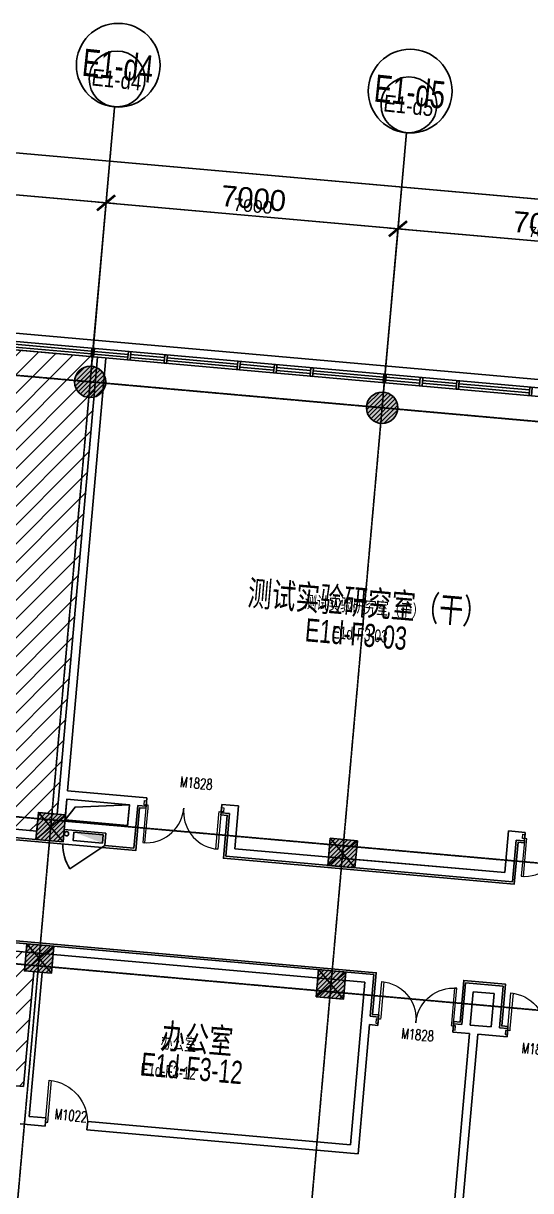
# Model space of a CAD drawing. Header units: millimetres. Extents: x -174040 to 151923, y -227569 to 142020.
# Drawn here: x -48294 to -36177, y 8821 to 36696 of the extents above; entities that cross this region are included whole.
import ezdxf
from ezdxf.enums import TextEntityAlignment as Align

# ---------------------------------------------------------------- set-up
doc = ezdxf.new("R2010")
doc.units = ezdxf.units.MM
doc.header["$LTSCALE"] = 5
doc.linetypes.add('E-RG-1F$0$$0$DOTE', pattern=[2.42, 2, -0.2, 0.02, -0.2])
doc.linetypes.add('XRE2$0$HIDDEN', pattern=[0.375, 0.25, -0.125])
for name, color, linetype in [('00外装饰面', 21, 'Continuous'), ('A—墙体', 7, 'Continuous'), ('A—文字索引', 40, 'Continuous'), ('A—设备管丼、主管符号', 50, 'Continuous'), ('A—轴线、尺寸', 1, 'Continuous'), ('A—门窗', 135, 'Continuous'), ('E-COLS-F3$0$0S-COLS-HATCH', 8, 'Continuous'), ('E-COLS-F3$0$0S-COLS-HATCH-I', 8, 'Continuous'), ('E-COLS-F3$0$0S-COLS-LINE', 4, 'Continuous'), ('E1-RI-3F$0$A-SYMB-DOOR', 4, 'Continuous'), ('I—平面—填充01(线状)', 8, 'Continuous'), ('I—平面—文字', 40, 'Continuous'), ('I—平面—文字（放大1：100）', 40, 'XRE2$0$HIDDEN'), ('I—平面—消防设施', 10, 'Continuous'), ('I—平面—装饰面层线', 192, 'Continuous'), ('I—平面—门', 22, 'Continuous'), ('I—平面—门编号', 22, 'Continuous'), ('轴线100', 1, 'Continuous')]:
    doc.layers.add(name, color=color, linetype=linetype)
doc.layers.add('E1-RI-3F$0$A-DOOR', color=32, linetype='Continuous', lineweight=5)
doc.layers.add('E1-RI-3F$0$A-DOOR-FRAM', color=1, linetype='Continuous', lineweight=9)
doc.styles.add('ARIAL', font='arial.ttf')
doc.styles.add('E1-RI-3F$0$ECADI-TXT', font='simplex.shx', dxfattribs={"bigfont": 'hztxt.shx'})
doc.styles.add('XD2008', font='SIMYOU.TTF', dxfattribs={"width": 0.7})
doc.dimstyles.new('200', dxfattribs={"dimscale": 200, "dimtxt": 2.5, "dimasz": 2, "dimexe": 1, "dimexo": 1, "dimgap": 0.8, "dimtad": 1, "dimdec": 0, "dimdsep": 46, "dimtxsty": 'ARIAL', "dimblk1": 'ARCHTICK', "dimblk2": 'ARCHTICK', "dimsah": 1, "dimcen": -0.9, "dimdle": 1, "dimclrd": 256, "dimclre": 256, "dimclrt": 40, "dimaunit": 1, "dimadec": 0, "dimazin": 0, "dimtfac": 0.35, "dimtdec": 0, "dimtix": 1, "dimtmove": 2, "dimatfit": 3, "dimldrblk": 'ARCHTICK', "dimfxl": 0, "dimtvp": 0.8, "dimtolj": 1, "dimtzin": 0, "dimarcsym": 0})
doc.dimstyles.new('副本 100', dxfattribs={"dimscale": 100, "dimtxt": 2.5, "dimasz": 2, "dimexe": 1, "dimexo": 1, "dimgap": 0.8, "dimtad": 1, "dimdec": 0, "dimdsep": 46, "dimtxsty": 'ARIAL', "dimblk1": 'ARCHTICK', "dimblk2": 'ARCHTICK', "dimsah": 1, "dimcen": -0.9, "dimdle": 1, "dimclrd": 256, "dimclre": 256, "dimclrt": 40, "dimaunit": 1, "dimadec": 0, "dimazin": 0, "dimtfac": 0.35, "dimtdec": 0, "dimtix": 1, "dimtmove": 2, "dimatfit": 3, "dimldrblk": 'ARCHTICK', "dimfxl": 0, "dimtvp": 0.8, "dimtolj": 1, "dimtzin": 0, "dimarcsym": 0})
pattern_1 = [(45, (0, 0), (-53.0330086, 53.0330086), [])]

# ---------------------------------------------------------------- blocks, each defined once
blk = doc.blocks.new('_ArchTick')
at = {"color": 0, "linetype": 'ByBlock', "const_width": 0.15}
blk.add_lwpolyline([(-0.5, -0.5), (0.5, 0.5)], dxfattribs=at)
blk = doc.blocks.new('*D255')
at = {"layer": 'A—轴线、尺寸', "linetype": 'ByBlock', "lineweight": -2}
for p, q in [((-53627, 29242), (-53274, 33227)), ((-53490, 33045), (-46119, 32391)), ((-46654, 28624), (-46301, 32608))]:
    blk.add_line(p, q, dxfattribs=at)
at = {"layer": 'Defpoints', "color": 0, "linetype": 'ByBlock'}
for p in [(-46319, 32409), (-53645, 29043), (-46672, 28425)]:
    blk.add_point(p, dxfattribs=at)
at = {"layer": 'A—轴线、尺寸', "linetype": 'ByBlock', "lineweight": -2, "xscale": 400, "yscale": 400, "zscale": 400}
for p, rotation in [((-53291, 33027), 174.9322288641356), ((-46319, 32409), 354.9322288641357)]:
    blk.add_blockref('_ArchTick', p, dxfattribs=dict(at, rotation=rotation))
at = {"layer": 'A—轴线、尺寸', "color": 40, "linetype": 'ByBlock', "insert": (-49768, 33132), "char_height": 500, "attachment_point": 5, "rotation": 354.9322, "style": 'ARIAL'}
blk.add_mtext('\\A1;7000', dxfattribs=at)
blk = doc.blocks.new('*D256')
at = {"layer": 'A—轴线、尺寸', "linetype": 'ByBlock', "lineweight": -2}
for p, q in [((-46654, 28624), (-46301, 32608)), ((-46518, 32427), (-39147, 31773)), ((-39682, 28006), (-39328, 31990))]:
    blk.add_line(p, q, dxfattribs=at)
at = {"layer": 'Defpoints', "color": 0, "linetype": 'ByBlock'}
for p in [(-39346, 31791), (-46672, 28425), (-39699, 27806)]:
    blk.add_point(p, dxfattribs=at)
at = {"layer": 'A—轴线、尺寸', "linetype": 'ByBlock', "lineweight": -2, "xscale": 400, "yscale": 400, "zscale": 400}
for p, rotation in [((-46319, 32409), 174.9322288641356), ((-39346, 31791), 354.9322288641357)]:
    blk.add_blockref('_ArchTick', p, dxfattribs=dict(at, rotation=rotation))
at = {"layer": 'A—轴线、尺寸', "color": 40, "linetype": 'ByBlock', "insert": (-42796, 32514), "char_height": 500, "attachment_point": 5, "rotation": 354.9322, "style": 'ARIAL'}
blk.add_mtext('\\A1;7000', dxfattribs=at)
blk = doc.blocks.new('*D257')
at = {"layer": 'A—轴线、尺寸', "linetype": 'ByBlock', "lineweight": -2}
for p, q in [((-39682, 28006), (-39328, 31990)), ((-39545, 31808), (-32174, 31155)), ((-32709, 27387), (-32356, 31372))]:
    blk.add_line(p, q, dxfattribs=at)
at = {"layer": 'Defpoints', "color": 0, "linetype": 'ByBlock'}
for p in [(-32373, 31172), (-39699, 27806), (-32727, 27188)]:
    blk.add_point(p, dxfattribs=at)
at = {"layer": 'A—轴线、尺寸', "linetype": 'ByBlock', "lineweight": -2, "xscale": 400, "yscale": 400, "zscale": 400}
for p, rotation in [((-39346, 31791), 174.9322288641356), ((-32373, 31172), 354.9322288641357)]:
    blk.add_blockref('_ArchTick', p, dxfattribs=dict(at, rotation=rotation))
at = {"layer": 'A—轴线、尺寸', "color": 40, "linetype": 'ByBlock', "insert": (-35823, 31895), "char_height": 500, "attachment_point": 5, "rotation": 354.9322, "style": 'ARIAL'}
blk.add_mtext('\\A1;7000', dxfattribs=at)
blk = doc.blocks.new('*D261')
at = {"layer": 'A—轴线、尺寸', "linetype": 'ByBlock', "lineweight": -2}
for p, q in [((-65126, 29760), (-64640, 35239)), ((-64857, 35057), (6363, 28741)), ((5696, 23479), (6182, 28958))]:
    blk.add_line(p, q, dxfattribs=at)
at = {"layer": 'Defpoints', "color": 0, "linetype": 'ByBlock'}
for p in [(-65144, 29561), (6164, 28759), (5678, 23280)]:
    blk.add_point(p, dxfattribs=at)
at = {"layer": 'A—轴线、尺寸', "linetype": 'ByBlock', "lineweight": -2, "xscale": 400, "yscale": 400, "zscale": 400}
for p, rotation in [((-64658, 35039), 174.9322288641356), ((6164, 28759), 354.9322288641357)]:
    blk.add_blockref('_ArchTick', p, dxfattribs=dict(at, rotation=rotation))
at = {"layer": 'A—轴线、尺寸', "color": 40, "linetype": 'ByBlock', "insert": (-29210, 32313), "char_height": 500, "attachment_point": 5, "rotation": 354.9322, "style": 'ARIAL'}
blk.add_mtext('\\A1;71100', dxfattribs=at)
blk = doc.blocks.new('E1-RI-3F$0$MRY_DOOR-2-SOLID_-_1_8_ME4')
at = {"layer": 'E1-RI-3F$0$A-DOOR'}
for p, q in [((-849, -66), (-900, -66)), ((-900, -66), (-900, -134)), ((-900, -134), (-900, -966)), ((-849, -134), (-849, -66)), ((-849, -966), (-849, -134)), ((849, -66), (900, -66)), ((849, -133), (849, -66)), ((849, -966), (849, -133)), ((900, -66), (900, -133)), ((900, -133), (900, -966)), ((-900, -966), (-849, -966)), ((900, -966), (849, -966))]:
    blk.add_line(p, q, dxfattribs=at)
for centre, start, end in [((-900, -66), 270, 355.6813), ((-900, -66), 355.6813, 0.5), ((900, -66), 179.5, 184.3187), ((900, -66), 184.3187, 270)]:
    blk.add_arc(centre, 900, start, end, dxfattribs=at)
at = {"layer": 'E1-RI-3F$0$A-DOOR-FRAM'}
for p, q in [((-951, -66), (-951, 36)), ((-951, 36), (-900, 36)), ((-900, 36), (-900, -66)), ((900, -66), (900, 36)), ((900, 36), (951, 36)), ((951, 36), (951, -66)), ((-900, -66), (-951, -66)), ((951, -66), (900, -66))]:
    blk.add_line(p, q, dxfattribs=at)
blk = doc.blocks.new('E1-RI-3F$0$MRY_DOOR-2-SOLID_-_1_8_ME7')
at = {"layer": 'E1-RI-3F$0$A-DOOR'}
for p, q in [((-951, -66), (-951, 36)), ((-951, 36), (-900, 36)), ((-900, 36), (-900, -66)), ((900, -66), (900, 36)), ((900, 36), (951, 36)), ((951, 36), (951, -66)), ((-900, -66), (-951, -66)), ((-849, -66), (-900, -66)), ((-900, -66), (-900, -126)), ((-900, -126), (-900, -966)), ((-849, -126), (-849, -66)), ((-849, -966), (-849, -126)), ((849, -66), (900, -66)), ((849, -126), (849, -66)), ((849, -966), (849, -126)), ((900, -66), (900, -126)), ((951, -66), (900, -66)), ((900, -126), (900, -966)), ((-900, -966), (-849, -966)), ((900, -966), (849, -966))]:
    blk.add_line(p, q, dxfattribs=at)
for centre, start, end in [((-900, -66), 270, 356.1634), ((-900, -66), 356.1634, 0.5), ((900, -66), 179.5, 183.8366), ((900, -66), 183.8366, 270)]:
    blk.add_arc(centre, 900, start, end, dxfattribs=at)
blk = doc.blocks.new('XRE3')
at = {"layer": 'E-COLS-F3$0$0S-COLS-HATCH'}
h = blk.add_hatch(color=18, dxfattribs=at)
edge = h.paths.add_edge_path()
edge.add_arc((11797081, -6181084), 375, 0, 360)
h = blk.add_hatch(color=18, dxfattribs=at)
edge = h.paths.add_edge_path()
edge.add_arc((11804054, -6181702), 375, 0, 360)
for points in [[(11796491, -6191422), (11795843, -6191364), (11795786, -6192012), (11796433, -6192069)], [(11803463, -6192040), (11802816, -6191983), (11802758, -6192630), (11803406, -6192688)], [(11796212, -6194560), (11795565, -6194502), (11795508, -6195150), (11796155, -6195207)], [(11803185, -6195178), (11802538, -6195120), (11802480, -6195768), (11803128, -6195825)]]:
    blk.add_hatch(color=18, dxfattribs=at).paths.add_polyline_path(points)
at = {"layer": 'E-COLS-F3$0$0S-COLS-HATCH-I'}
h = blk.add_hatch(dxfattribs=at)
h.set_pattern_fill('ANSI31', color=256, scale=600, style=0)
h.set_pattern_definition(pattern_1)
edge = h.paths.add_edge_path()
edge.add_arc((11797081, -6181084), 375, 0, 360)
h = blk.add_hatch(dxfattribs=at)
h.set_pattern_fill('ANSI31', color=256, scale=600, style=0)
h.set_pattern_definition(pattern_1)
edge = h.paths.add_edge_path()
edge.add_arc((11804054, -6181702), 375, 0, 360)
h = blk.add_hatch(dxfattribs=at)
h.set_pattern_fill('ANSI31', color=256, scale=600, style=0)
h.set_pattern_definition([(45, (-15.46, -174.316), (-53.0330086, 53.0330086), [])])
h.paths.add_polyline_path([(11796491, -6191422), (11795843, -6191364), (11795786, -6192012), (11796433, -6192069)])
h = blk.add_hatch(dxfattribs=at)
h.set_pattern_fill('ANSI31', color=256, scale=600, style=0)
h.set_pattern_definition([(45, (-15.47, -174.425), (-53.0330086, 53.0330086), [])])
h.paths.add_polyline_path([(11803463, -6192040), (11802816, -6191983), (11802758, -6192630), (11803406, -6192688)])
h = blk.add_hatch(dxfattribs=at)
h.set_pattern_fill('ANSI31', color=256, scale=600, style=0)
h.set_pattern_definition([(45, (15.46, 174.316), (-53.0330086, 53.0330086), [])])
h.paths.add_polyline_path([(11796212, -6194560), (11795565, -6194502), (11795508, -6195150), (11796155, -6195207)])
h = blk.add_hatch(dxfattribs=at)
h.set_pattern_fill('ANSI31', color=256, scale=600, style=0)
h.set_pattern_definition([(45, (15.46, 174.316), (-53.0330086, 53.0330086), [])])
h.paths.add_polyline_path([(11803185, -6195178), (11802538, -6195120), (11802480, -6195768), (11803128, -6195825)])
at = {"layer": 'Defpoints'}
for p, q in [((11795786, -6192012), (11796491, -6191422)), ((11795843, -6191364), (11796433, -6192069)), ((11802758, -6192630), (11803463, -6192040)), ((11802816, -6191983), (11803406, -6192688)), ((11795508, -6195150), (11796212, -6194560)), ((11795565, -6194502), (11796155, -6195207)), ((11802538, -6195120), (11803128, -6195825)), ((11802480, -6195768), (11803185, -6195178))]:
    blk.add_line(p, q, dxfattribs=at)
at = {"layer": 'E-COLS-F3$0$0S-COLS-LINE', "color": 255}
for points in [[(11796491, -6191422), (11795843, -6191364), (11795786, -6192012), (11796433, -6192069)], [(11803463, -6192040), (11802816, -6191983), (11802758, -6192630), (11803406, -6192688)], [(11796212, -6194560), (11795565, -6194502), (11795508, -6195150), (11796155, -6195207)], [(11803185, -6195178), (11802538, -6195120), (11802480, -6195768), (11803128, -6195825)]]:
    blk.add_lwpolyline(points, close=True, dxfattribs=at)
for centre in [(11797081, -6181084), (11804054, -6181702)]:
    blk.add_circle(centre, 375, dxfattribs=at)
blk = doc.blocks.new('E1-RI-3F$0$ECADI-TAG-DOOR')
blk = doc.blocks.new('E1-RI-3F$0$MRY_DOOR-2-SOLID_-_1_8_MEA')
at = {"layer": 'E1-RI-3F$0$A-DOOR'}
for p, q in [((-849.2, -65.88125), (-900, -65.88125)), ((-900, -65.88125), (-900, -116.68125)), ((-900, -116.68125), (-900, -965.88125)), ((-849.2, -116.68125), (-849.2, -65.88125)), ((-849.2, -965.88125), (-849.2, -116.68125)), ((849.2, -65.88125), (900, -65.88125)), ((849.2, -116.68125), (849.2, -65.88125)), ((849.2, -965.88125), (849.2, -116.68125)), ((900, -65.88125), (900, -116.68125)), ((900, -116.68125), (900, -965.88125)), ((-900, -965.88125), (-849.2, -965.88125)), ((900, -965.88125), (849.2, -965.88125))]:
    blk.add_line(p, q, dxfattribs=at)
for centre, start, end in [((-900, -65.88125), 270, 356.755322656), ((-900, -65.88125), 356.755322656, 0.5), ((900, -65.88125), 179.5, 183.244677344), ((900, -65.88125), 183.244677344, 270)]:
    blk.add_arc(centre, 900, start, end, dxfattribs=at)
at = {"layer": 'E1-RI-3F$0$A-DOOR-FRAM'}
for p, q in [((-950.8, -65.88125), (-950.8, 35.71875)), ((-950.8, 35.71875), (-900, 35.71875)), ((-900, 35.71875), (-900, -65.88125)), ((900, -65.88125), (900, 35.71875)), ((900, 35.71875), (950.8, 35.71875)), ((950.8, 35.71875), (950.8, -65.88125)), ((-900, -65.88125), (-950.8, -65.88125)), ((950.8, -65.88125), (900, -65.88125))]:
    blk.add_line(p, q, dxfattribs=at)
blk = doc.blocks.new('E1-RI-3F$0$SINGLE-FLUSH_VISION_-_0_95')
at = {"layer": 'E1-RI-3F$0$A-DOOR'}
for p, q in [((399, 76), (399, 1075)), ((450, 76), (450, 1076)), ((450, 76), (399, 76))]:
    blk.add_line(p, q, dxfattribs=at)
blk.add_arc((450, 76), 1000, 90, 180, dxfattribs=at)
blk = doc.blocks.new('E1-RI-3F$0$RECTANGULAR_MULLION_-_6006')
at = {"layer": 'A—门窗'}
for p, q in [((-30, 125), (30, 125)), ((-30, -75), (-30, 125)), ((30, 125), (30, -75)), ((30, -75), (-30, -75))]:
    blk.add_line(p, q, dxfattribs=at)
blk = doc.blocks.new('E1-RI-3F$0$XFX-BX')
blk.add_lwpolyline([(0, 0), (0, 200), (700, 200), (700, 0)], close=True)
blk.add_solid([(0, 0), (0, 0), (700, 0), (700, 200)])
blk = doc.blocks.new('*D526')
at = {"layer": 'Defpoints', "color": 0, "linetype": 'ByBlock'}
for p in [(-166836, 32929), (-174162, 29563), (-167189, 28945)]:
    blk.add_point(p, dxfattribs=at)
at = {"layer": '轴线100', "linetype": 'ByBlock', "lineweight": -2}
for p, q in [((-174153, 29663), (-173800, 33647)), ((-173908, 33556), (-166736, 32920)), ((-167180, 29045), (-166827, 33029))]:
    blk.add_line(p, q, dxfattribs=at)
at = {"layer": '轴线100', "linetype": 'ByBlock', "lineweight": -2, "xscale": 200, "yscale": 200, "zscale": 200}
for p, rotation in [((-173809, 33548), 174.9322288766972), ((-166836, 32929), 354.9322288766971)]:
    blk.add_blockref('_ArchTick', p, dxfattribs=dict(at, rotation=rotation))
at = {"layer": '轴线100', "color": 40, "linetype": 'ByBlock', "insert": (-170302, 33471), "char_height": 300, "attachment_point": 5, "rotation": 354.9322, "style": 'ARIAL'}
blk.add_mtext('\\A1;7000', dxfattribs=at)
blk = doc.blocks.new('*D527')
at = {"layer": 'Defpoints', "color": 0, "linetype": 'ByBlock'}
for p in [(-159863, 32311), (-167189, 28945), (-160217, 28327)]:
    blk.add_point(p, dxfattribs=at)
at = {"layer": '轴线100', "linetype": 'ByBlock', "lineweight": -2}
for p, q in [((-167180, 29045), (-166827, 33029)), ((-166935, 32938), (-159764, 32302)), ((-160208, 28426), (-159854, 32411))]:
    blk.add_line(p, q, dxfattribs=at)
at = {"layer": '轴线100', "linetype": 'ByBlock', "lineweight": -2, "xscale": 200, "yscale": 200, "zscale": 200}
for p, rotation in [((-166836, 32929), 174.9322288766972), ((-159863, 32311), 354.9322288766971)]:
    blk.add_blockref('_ArchTick', p, dxfattribs=dict(at, rotation=rotation))
at = {"layer": '轴线100', "color": 40, "linetype": 'ByBlock', "insert": (-163329, 32852), "char_height": 300, "attachment_point": 5, "rotation": 354.9322, "style": 'ARIAL'}
blk.add_mtext('\\A1;7000', dxfattribs=at)
blk = doc.blocks.new('*D528')
at = {"layer": 'Defpoints', "color": 0}
for p in [(-152891, 31693), (-160217, 28327), (-153244, 27708)]:
    blk.add_point(p, dxfattribs=at)
at = {"layer": '轴线100', "lineweight": -2}
for p, q in [((-160208, 28426), (-159854, 32411)), ((-159963, 32320), (-152791, 31684)), ((-153235, 27808), (-152882, 31792))]:
    blk.add_line(p, q, dxfattribs=at)
at = {"layer": '轴线100', "lineweight": -2, "xscale": 200, "yscale": 200, "zscale": 200}
for p, rotation in [((-159863, 32311), 174.9322288766972), ((-152891, 31693), 354.9322288766971)]:
    blk.add_blockref('_ArchTick', p, dxfattribs=dict(at, rotation=rotation))
at = {"layer": '轴线100', "color": 40, "insert": (-156359, 32209), "char_height": 250, "attachment_point": 5, "rotation": 354.9322, "style": 'ARIAL'}
blk.add_mtext('\\A1;7000', dxfattribs=at)
blk = doc.blocks.new('*D532')
at = {"layer": 'Defpoints', "color": 0, "linetype": 'ByBlock'}
for p in [(-185661, 30081), (-114353, 29279), (-114839, 23800)]:
    blk.add_point(p, dxfattribs=at)
at = {"layer": '轴线100', "linetype": 'ByBlock', "lineweight": -2}
for p, q in [((-185652, 30181), (-185166, 35659)), ((-185275, 35568), (-114254, 29270)), ((-114830, 23900), (-114344, 29379))]:
    blk.add_line(p, q, dxfattribs=at)
at = {"layer": '轴线100', "linetype": 'ByBlock', "lineweight": -2, "xscale": 200, "yscale": 200, "zscale": 200}
for p, rotation in [((-185175, 35559), 174.9322288766972), ((-114353, 29279), 354.9322288766971)]:
    blk.add_blockref('_ArchTick', p, dxfattribs=dict(at, rotation=rotation))
at = {"layer": '轴线100', "color": 40, "linetype": 'ByBlock', "insert": (-149744, 32651), "char_height": 300, "attachment_point": 5, "rotation": 354.9322, "style": 'ARIAL'}
blk.add_mtext('\\A1;71100', dxfattribs=at)
blk = doc.blocks.new('A$C1C9D1350')
at = {"layer": '轴线100', "linetype": 'E-RG-1F$0$$0$DOTE'}
for p, q in [((-170172.5, -4701.3), (-166632.9, 35220.2)), ((-163199.9, -5319.6), (-159660.3, 34601.8)), ((-187247.4, 30431.7), (-106850.9, 23302.1)), ((-186918.7, 19861.4), (-107778.4, 12843.2)), ((-186879.1, 16344.1), (-108087.6, 9356.9))]:
    blk.add_line(p, q, dxfattribs=at)
at = {"layer": '轴线100'}
for centre in [(-166573.8, 35888.5), (-159601.1, 35270.7)]:
    blk.add_circle(centre, 666.7, dxfattribs=at)
at = {"layer": '轴线100', "color": 40, "style": 'ARIAL', "width": 0.8}
for s, p in [('E1-d4', (-166583, 35873.1)), ('E1-d5', (-159610.4, 35254.7))]:
    blk.add_text(s, height=400, rotation=354, dxfattribs=at).set_placement(p, align=Align.MIDDLE_CENTER)
at = {"layer": '轴线100', "linetype": 'ByBlock'}
for base, p1, p2, picture, middle in [((-114353.3, 29278.9), (-185661.2, 30080.9), (-114839.1, 23800.4), '*D532', (-149743.7, 32651.5)), ((-166835.9, 32929.3), (-174161.8, 29563.2), (-167189.2, 28944.9), '*D526', (-170301.6, 33470.7)), ((-159863.2, 32311), (-167189.2, 28944.9), (-160216.6, 28326.6), '*D527', (-163329, 32852.4))]:
    dim = blk.add_linear_dim(base=base, p1=p1, p2=p2, angle=354.93223, dimstyle='副本 100', override={"dimtxt": 3}, dxfattribs=at)
    dim.commit()
    dim.dimension.update_dxf_attribs({"geometry": picture, "text_midpoint": middle})
at = {"layer": '轴线100'}
dim = blk.add_linear_dim(base=(-152890.6, 31692.6), p1=(-160216.6, 28326.6), p2=(-153243.9, 27708.2), angle=354.93223, dimstyle='副本 100', dxfattribs=at)
dim.commit()
dim.dimension.update_dxf_attribs({"geometry": '*D528', "text_midpoint": (-156358.6, 32208.6)})

msp = doc.modelspace()

# ---------------------------------------------------------------- hatches: boundary and pattern name
at = {"layer": 'I—平面—填充01(线状)'}
h = msp.add_hatch(dxfattribs=at)
h.set_pattern_fill('ANSI31', color=256, scale=100, style=0)
h.paths.add_polyline_path([(-53379.1, 28075.1), (-50141.4, 27788.1), (-50031.1, 29033), (-46520, 28721.6), (-47487.2, 17814.5), (-47935.5, 17854.2), (-47975.1, 17406.2), (-48748.1, 17474.8), (-48657.6, 18496.1), (-51114.9, 18730.1), (-50878.8, 21177.5), (-51576.1, 21239.3), (-51320.1, 24128), (-54009.6, 24366.3), (-53886, 25760.2), (-54084.7, 25777.8), (-53943.3, 27372.2), (-53445.3, 27328), (-53379.1, 28075.1), (-50888.8, 27854.4)])
h = msp.add_hatch(dxfattribs=at)
h.set_pattern_fill('ANSI31', color=256, scale=100, style=0)
h.set_pattern_definition([(45, (-11843778.7, 6209218.7), (-224.506403, 224.506403), [])])
h.paths.add_polyline_path([(-54531.6, 15076.1), (-54584.6, 14478.4), (-55082.6, 14522.6), (-55312.3, 11932.7), (-48289.8, 11310), (-48046.9, 14049.2), (-48271.1, 14069.1), (-48231.3, 14517.3)])

# ---------------------------------------------------------------- linework, layer by layer
at = {"layer": '00外装饰面', "linetype": 'ByBlock', "ltscale": 5}
msp.add_line((-50394.2, 29466.8), (7777.4, 24308.1), dxfattribs=at)
msp.add_line((-50394.2, 29466.8), (7777.4, 24308.1), dxfattribs=at)
at = {"layer": 'A—墙体'}
for p, q in [((-47487.2, 17814.5), (-46520, 28721.7)), ((-47237.2, 18370.1), (-46320.8, 28704)), ((-47254.9, 18169.9), (-47301.3, 17647.4)), ((-47254.9, 18169.9), (-45760.8, 18037.8)), ((-47237.3, 18369.1), (-45345.1, 18201.8)), ((-45362.7, 18002.6), (-45345.1, 18201.8)), ((-45760.8, 18037.8), (-45807, 17515.1)), ((-45652.5, 16999.5), (-45562, 18020.2)), ((-45562, 18020.2), (-45362.7, 18002.6)), ((-43569.7, 17844.1), (-43552.1, 18043.3)), ((-43569.7, 17844.1), (-43370.5, 17826.5)), ((-43569.7, 17844.1), (-43370.5, 17826.5)), ((-43552.1, 18043.3), (-43153.6, 18008.1)), ((-43244.2, 16986.7), (-43153.6, 18008.1)), ((-47301.3, 17647.4), (-45806.9, 17515.1)), ((-43461.1, 16805.1), (-43370.5, 17826.5)), ((-48965, 17293.4), (-47992.7, 17206.8)), ((-48748.1, 17474.8), (-47975.1, 17406.2)), ((-47319, 17448.2), (-46322.9, 17359.9)), ((-46322.9, 17359.9), (-46349.4, 17061.3)), ((-36705.7, 17410.8), (-36794.3, 16414.7)), ((-36705.7, 17410.8), (-36307.3, 17375.4)), ((-36307.3, 17375.4), (-36325, 17176.2)), ((-46349.4, 17061.3), (-45652.5, 16999.5)), ((-36524.2, 17193.9), (-36612.8, 16197.8)), ((-36524.2, 17193.9), (-36325, 17176.2)), ((-43461.1, 16805.1), (-36612.8, 16197.8)), ((-43244.2, 16986.7), (-36794.3, 16414.7)), ((-41002.4, 16787.9), (-36794.3, 16414.7)), ((-50180.9, 14891), (-39920.9, 13981.1)), ((-50198.6, 14691.8), (-40138.2, 13799.6)), ((-48289.8, 11310), (-48046.9, 14049.2)), ((-48152.4, 10595.4), (-47847.7, 14031.6)), ((-40009.2, 12985.3), (-39920.9, 13981.1)), ((-40138.2, 13799.6), (-40482.7, 9915.2)), ((-37817.8, 12791), (-37729.5, 13787)), ((-36834.6, 13707.7), (-37729.5, 13787)), ((-36834.6, 13707.7), (-36923, 12711.6)), ((-37618.6, 12773.3), (-37547.9, 13570.2)), ((-37051.5, 13526.1), (-37547.9, 13570.2)), ((-37051.5, 13526.1), (-37122.2, 12729.3)), ((-39810, 12967.6), (-40009.2, 12985.3)), ((-39827.7, 12767.8), (-39810, 12967.6)), ((-40300.7, 9698.3), (-40026.9, 12786.1)), ((-39827.7, 12767.8), (-40026.9, 12785.5)), ((-38424.4, 1422.5), (-37437.1, 12555.8)), ((-38069.1, 7693.3), (-37636.3, 12574.1)), ((-38034.8, 12608.8), (-38017, 12808.6)), ((-37636.3, 12573.5), (-38034.8, 12608.8)), ((-37817.8, 12791), (-38017, 12808.6)), ((-37835.5, 12591.1), (-37835.5, 12591.1)), ((-37122.2, 12729.3), (-37618.6, 12773.3)), ((-36741.4, 12494.7), (-37437.1, 12556.4)), ((-36723.7, 12693.9), (-36923, 12711.6)), ((-36723.7, 12693.9), (-36741.4, 12494.7)), ((-51577, 11601.5), (-48289.8, 11310)), ((-48152.4, 10595.4), (-47754, 10560)), ((-48369.3, 10413.8), (-47771.6, 10360.8)), ((-47771.6, 10360.8), (-47754, 10560)), ((-46775.5, 10272.5), (-46757.9, 10471.7)), ((-46757.9, 10471.7), (-40482.7, 9915.2)), ((-46775.5, 10272.5), (-40300.7, 9698.3))]:
    msp.add_line(p, q, dxfattribs=at)
at = {"layer": 'A—设备管丼、主管符号'}
msp.add_lwpolyline([(-47298.9, 17672.9), (-45804.8, 17540.4), (-45760.8, 18037.8), (-47254.9, 18169.9)], close=True, dxfattribs=at)
msp.add_lwpolyline([(-47298.9, 17672.9), (-47059.3, 17980.1), (-45760.8, 18037.8)], dxfattribs=at)
at = {"layer": 'A—轴线、尺寸', "linetype": 'E-RG-1F$0$$0$DOTE'}
for p, q in [((-46697.6, 28135.1), (-46115.6, 34700)), ((-39725, 27516.8), (-39142.9, 34081.7)), ((-59895.8, 29305.5), (13666.4, 22782))]:
    msp.add_line(p, q, dxfattribs=at)
at = {"layer": 'A—轴线、尺寸', "linetype": 'ByBlock'}
for centre in [(-46027.5, 35696.1), (-39054.9, 35077.7)]:
    msp.add_circle(centre, 1000, dxfattribs=at)
at = {"layer": 'A—门窗'}
for p, q in [((-48917.8, 29135.1), (7560.4, 24126.6)), ((-48869.8, 28997), (-46668.6, 28801.8)), ((-48863.9, 29063.4), (-46662.8, 28868.2)), ((-48935.4, 28935.9), (7343.5, 23945)), ((-46608.9, 28796.5), (-45797, 28724.5)), ((-46603, 28862.9), (-45791.1, 28790.9)), ((-45737.2, 28719.2), (-44925.4, 28647.2)), ((-45731.3, 28785.6), (-44919.5, 28713.6)), ((-44865.6, 28641.9), (-43182.2, 28492.6)), ((-44859.7, 28708.3), (-43176.3, 28559)), ((-43122.5, 28487.3), (-42310.6, 28415.3)), ((-43116.6, 28553.7), (-42304.8, 28481.7)), ((-42245, 28476.4), (-41433.2, 28404.5)), ((-42250.9, 28410), (-41439.1, 28338)), ((-41379.3, 28332.7), (-39696, 28183.5)), ((-41373.4, 28399.2), (-39690.1, 28249.9)), ((-39636.2, 28178.2), (-38824.3, 28106.2)), ((-39630.4, 28244.6), (-38818.4, 28172.6)), ((-38758.7, 28167.3), (-37946.9, 28095.3)), ((-38764.6, 28100.9), (-37952.7, 28028.9)), ((-37893, 28023.6), (-36209.6, 27874.3)), ((-37887.1, 28090), (-36203.7, 27940.7))]:
    msp.add_line(p, q, dxfattribs=at)
at = {"layer": 'I—平面—填充01(线状)'}
msp.add_lwpolyline([(-53379.1, 28075.1), (-50141.4, 27788.1), (-50031.1, 29033), (-46520, 28721.6), (-47487.2, 17814.5), (-47935.5, 17854.2), (-47975.1, 17406.2), (-48748.1, 17474.8), (-48657.6, 18496.1), (-51114.9, 18730.1), (-50878.8, 21177.5), (-51576.1, 21239.3), (-51320.1, 24128), (-54009.6, 24366.3), (-53886, 25760.2), (-54084.7, 25777.8), (-53943.3, 27372.2), (-53445.3, 27328), (-53379.1, 28075.1), (-50888.8, 27854.4)], close=True, dxfattribs=at)
at = {"layer": 'I—平面—消防设施'}
msp.add_circle((-47261.8, 17343.9), 50, dxfattribs=at)
at = {"layer": 'I—平面—装饰面层线'}
for p, q in [((-45362.7, 18002.6), (-45367.1, 17952.8)), ((-43569.7, 17844.1), (-43574.1, 17794.3)), ((-36325, 17176.2), (-36329.4, 17126.4)), ((-39810, 12967.6), (-39805.6, 13017.4)), ((-38017, 12808.6), (-38012.6, 12858.4)), ((-36723.7, 12693.9), (-36719.3, 12743.7))]:
    msp.add_line(p, q, dxfattribs=at)
for points in [[(-45367.1, 17952.8), (-45516.6, 17966), (-45607.1, 16945.2), (-49014.6, 17247.6), (-48924.1, 18268.7), (-49078.1, 18282.4)], [(-36329.4, 17126.4), (-36478.8, 17139.7), (-36567.1, 16143.6), (-43515.3, 16759.7), (-43424.7, 17781), (-43574.1, 17794.3)], [(-50176.5, 14940.8), (-39866.7, 14026.5), (-39954.9, 13030.7), (-39805.6, 13017.4)], [(-38012.6, 12858.4), (-37863.2, 12845.2), (-37774.9, 13841.3), (-36780.4, 13753.1), (-36868.7, 12757), (-36719.3, 12743.7)]]:
    msp.add_lwpolyline(points, dxfattribs=at)
at = {"layer": 'I—平面—门'}
msp.add_lwpolyline([(-46349.6, 17061.1), (-47182.6, 16507.9, -0.1574672), (-47348.9, 17099.6)], format="xyb", dxfattribs=at)

# ---------------------------------------------------------------- block references
at = {"layer": 'A—门窗'}
msp.add_blockref('XRE3', (-11843778.7, 6209218.7), dxfattribs=at)
at = {"layer": 'A—门窗', "extrusion": (0, 0, -1)}
for p, rotation in [((46638.7, 28807.5), 5.060730976565845), ((45766.3, 28730.2), 5.060730976565844), ((44894.8, 28652.9), 5.060730976565844), ((43151.6, 28498.3), 5.060730976565844), ((42280, 28421), 5.060730976565844), ((41408.4, 28343.7), 5.060730976565844), ((39665.4, 28189.1), 5.060730976565844), ((38793.7, 28111.8), 5.060730976565844), ((37922.1, 28034.5), 5.060730976565844), ((36179, 27879.9), 5.060730976565844)]:
    msp.add_blockref('E1-RI-3F$0$RECTANGULAR_MULLION_-_6006', p, dxfattribs=dict(at, rotation=rotation))
at = {"layer": 'I—平面—消防设施', "xscale": -1, "rotation": 174.9484268213079}
msp.add_blockref('E1-RI-3F$0$XFX-BX', (-47086.8, 17382.2), dxfattribs=at)
at = {"layer": 'I—平面—门', "rotation": 354.9322288633572}
for name, p in [('E1-RI-3F$0$MRY_DOOR-2-SOLID_-_1_8_ME4', (-44458.1, 18014.6)), ('E1-RI-3F$0$MRY_DOOR-2-SOLID_-_1_8_ME7', (-35418.2, 17213))]:
    msp.add_blockref(name, p, dxfattribs=at)
at = {"layer": 'I—平面—门', "xscale": -1}
for name, p, rotation in [('E1-RI-3F$0$MRY_DOOR-2-SOLID_-_1_8_MEA', (-38923.7, 12772.8), 174.9322288637793), ('E1-RI-3F$0$MRY_DOOR-2-SOLID_-_1_8_MEA', (-35837.4, 12499.7), 174.9322288637793), ('E1-RI-3F$0$SINGLE-FLUSH_VISION_-_0_95', (-47321.3, 10344.7), 354.931377557675)]:
    msp.add_blockref(name, p, dxfattribs=dict(at, rotation=rotation))
at = {"layer": 'I—平面—门编号'}
ref = msp.add_blockref('E1-RI-3F$0$ECADI-TAG-DOOR', (-43625.7, 17643.6), dxfattribs=dict(at, xscale=100.0000000022704, yscale=100.0000000022704, zscale=100.0000000022704, rotation=354.6769983313162))
ref.add_attrib('门窗主编号1', 'M1828', dxfattribs={"layer": 'E1-RI-3F$0$A-SYMB-DOOR', "height": 250, "rotation": 354.677, "style": 'E1-RI-3F$0$ECADI-TXT', "width": 0.7}).set_placement((-43787.1, 18390.3), align=Align.RIGHT)
ref = msp.add_blockref('E1-RI-3F$0$ECADI-TAG-DOOR', (-38339.8, 11635.4), dxfattribs=dict(at, xscale=100.0000000022704, yscale=100.0000000022704, zscale=100.0000000022704, rotation=354.6769983313162))
ref.add_attrib('门窗主编号1', 'M1828', dxfattribs={"layer": 'E1-RI-3F$0$A-SYMB-DOOR', "height": 250, "rotation": 354.677, "style": 'E1-RI-3F$0$ECADI-TXT', "width": 0.7}).set_placement((-38501.3, 12382), align=Align.RIGHT)
ref = msp.add_blockref('E1-RI-3F$0$ECADI-TAG-DOOR', (-35463.9, 11288.2), dxfattribs=dict(at, xscale=100.0000000022704, yscale=100.0000000022704, zscale=100.0000000022704, rotation=354.6769983313162))
ref.add_attrib('门窗主编号1', 'M1828', dxfattribs={"layer": 'E1-RI-3F$0$A-SYMB-DOOR', "height": 250, "rotation": 354.677, "style": 'E1-RI-3F$0$ECADI-TXT', "width": 0.7}).set_placement((-35625.4, 12034.8), align=Align.RIGHT)
ref = msp.add_blockref('E1-RI-3F$0$ECADI-TAG-DOOR', (-46621.1, 9709.8), dxfattribs=dict(at, xscale=100.0000000022704, yscale=100.0000000022704, zscale=100.0000000022704, rotation=354.6769983313162))
ref.add_attrib('门窗主编号1', 'M1022', dxfattribs={"layer": 'E1-RI-3F$0$A-SYMB-DOOR', "height": 250, "rotation": 354.677, "style": 'E1-RI-3F$0$ECADI-TXT', "width": 0.7}).set_placement((-46782.5, 10456.4), align=Align.RIGHT)
at = {"layer": '轴线100'}
msp.add_blockref('A$C1C9D1350', (120517.4, -520.6), dxfattribs=at)

# ---------------------------------------------------------------- texts
at = {"layer": 'A—文字索引', "style": 'ARIAL', "width": 0.7}
for s, p in [('E1-d4', (-46034.4, 35684.5)), ('E1-d5', (-39061.8, 35065.8))]:
    msp.add_text(s, height=650, rotation=354, dxfattribs=at).set_placement(p, align=Align.MIDDLE_CENTER)
at = {"layer": 'I—平面—文字', "linetype": 'ByBlock', "style": 'XD2008', "width": 0.7}
for s, height, rotation, p in [('测试实验研究室（干）', 600, 355.17739, (-42951.5, 22805, 0)), ('E1d-F3-03', 550, 354.96078, (-41581.9, 21942.7)), ('办公室', 600, 355.17739, (-45026.1, 12223.1, 0)), ('E1d-F3-12', 550, 354.96078, (-45505.4, 11575.3))]:
    msp.add_text(s, height=height, rotation=rotation, dxfattribs=at).set_placement(p)
at = {"layer": 'I—平面—文字（放大1：100）', "linetype": 'ByBlock', "style": 'XD2008', "width": 0.7}
for s, p in [('测试实验研究室（干）', (-41586.2, 22740.7, 0)), ('E1d-F3-03', (-40931.4, 22014.1)), ('办公室', (-45026.1, 12223.1, 0)), ('E1d-F3-12', (-45505.4, 11575.3))]:
    msp.add_text(s, height=300, rotation=355.17739, dxfattribs=at).set_placement(p)

# ---------------------------------------------------------------- dimensions: what is measured, and where the dimension line sits
at = {"layer": 'A—轴线、尺寸', "linetype": 'ByBlock'}
for base, p1, p2, picture, middle in [((6164.1, 28758.8), (-65143.8, 29560.8), (5678.2, 23280.2), '*D261', (-29210.3, 32312.7)), ((-46318.5, 32409.1), (-53644.5, 29043.1), (-46671.9, 28424.7), '*D255', (-49768.2, 33132)), ((-39345.9, 31790.8), (-46671.9, 28424.7), (-39699.2, 27806.4), '*D256', (-42795.5, 32513.6)), ((-32373.3, 31172.5), (-39699.2, 27806.4), (-32726.6, 27188.1), '*D257', (-35822.9, 31895.3))]:
    dim = msp.add_linear_dim(base=base, p1=p1, p2=p2, angle=354.93223, dimstyle='200', dxfattribs=at)
    dim.commit()
    dim.dimension.update_dxf_attribs({"geometry": picture, "text_midpoint": middle})

doc.saveas('drawing.dxf')
